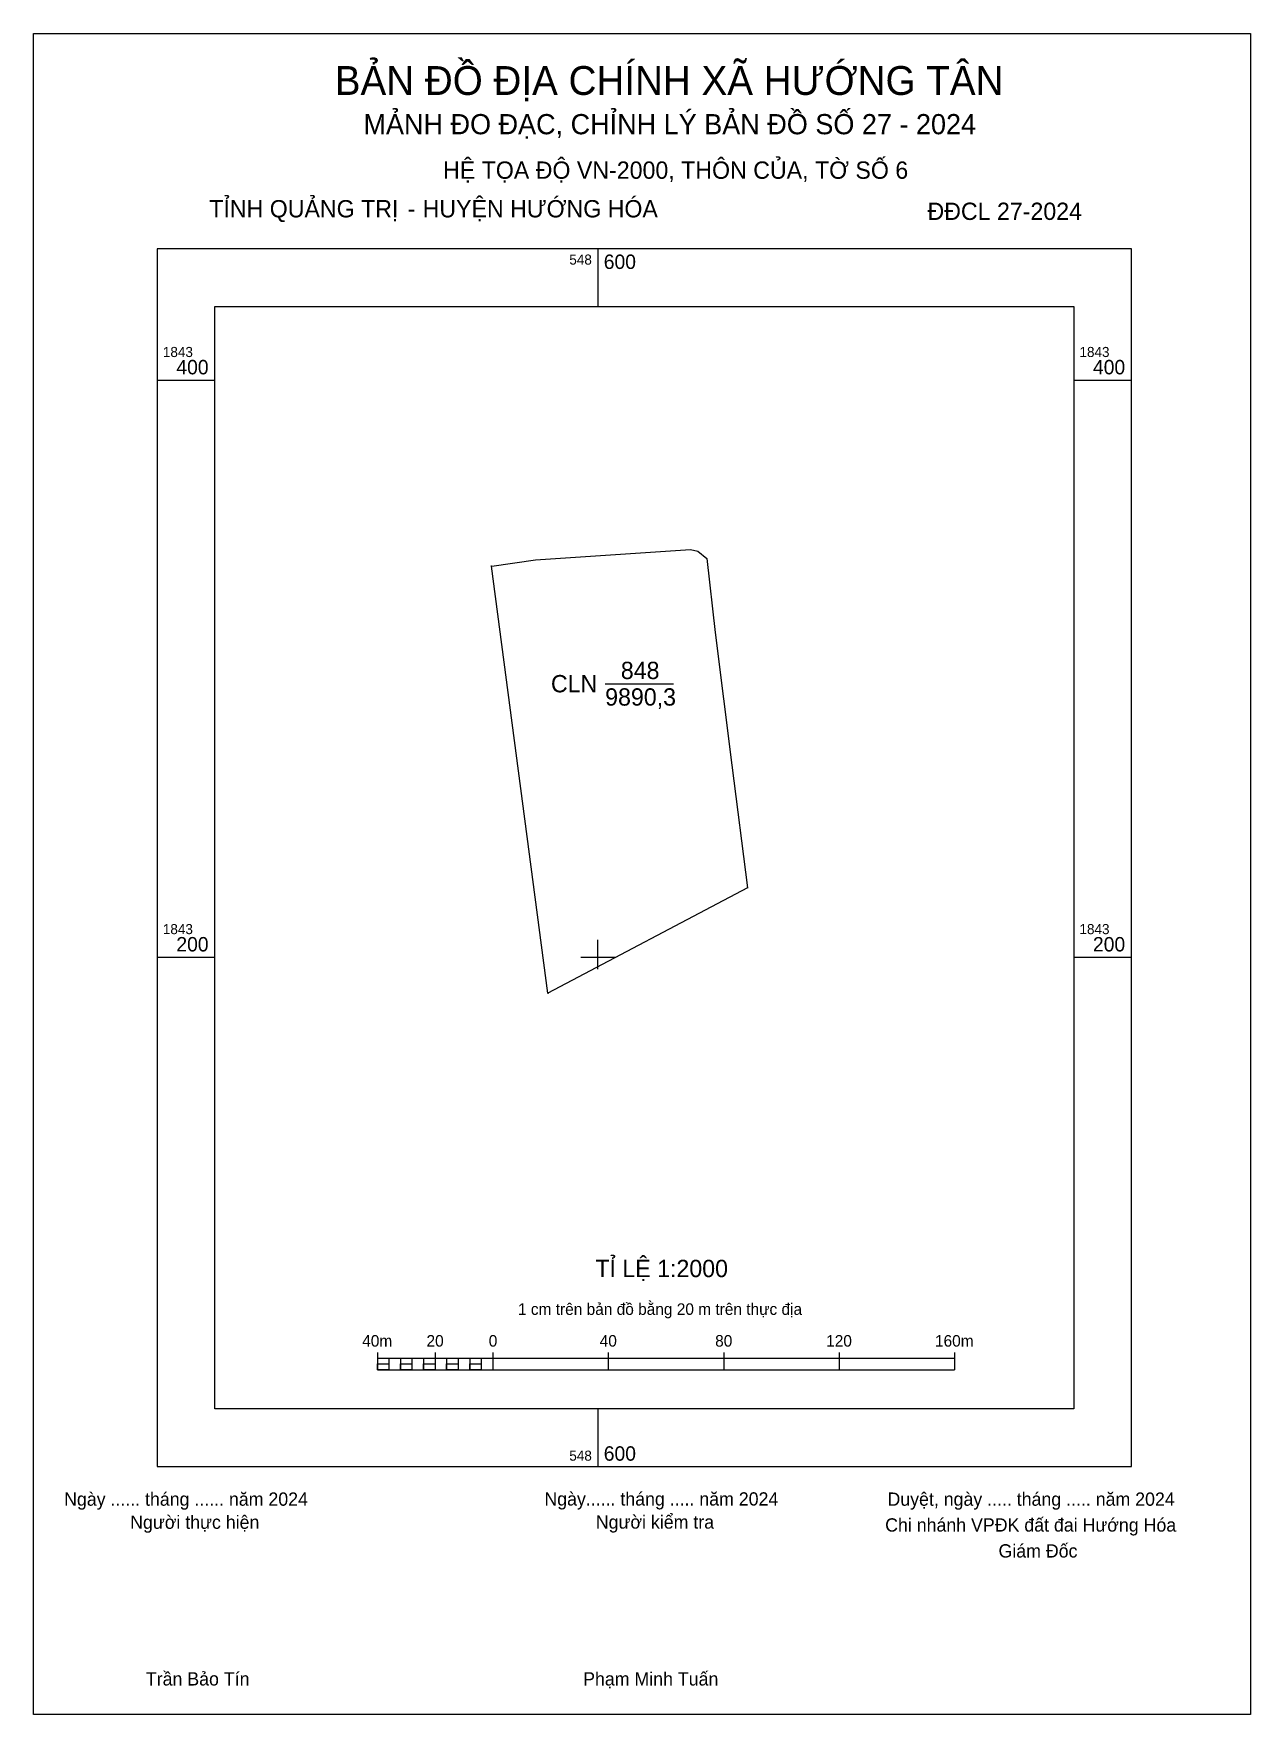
# Model space of a CAD drawing. Extents: x 548404 to 548826, y 1842938 to 1843520.
import ezdxf

# ---------------------------------------------------------------- set-up
doc = ezdxf.new("R2010")
doc.units = 0
for name, color, linetype in [('Level 1', 7, 'Continuous'), ('Level 10', 7, 'Continuous'), ('Level 13', 7, 'Continuous'), ('Level 2', 7, 'Continuous'), ('Level 27', 7, 'Continuous'), ('Level 6', 7, 'Continuous'), ('Level 62', 7, 'Continuous'), ('Level 63', 7, 'Continuous')]:
    doc.layers.add(name, color=color, linetype=linetype)

msp = doc.modelspace()

# ---------------------------------------------------------------- linework, layer by layer
at = {"layer": 'Level 1'}
for p, q in [((548404.49, 1843520.08), (548404.49, 1843520.08)), ((548826.01, 1842937.61), (548826.01, 1842937.61))]:
    msp.add_line(p, q, dxfattribs=at)
at = {"layer": 'Level 10'}
msp.add_lwpolyline([(548582.66, 1843187.53), (548563.06, 1843335.49), (548563.26, 1843335.5), (548578.33, 1843337.67), (548632.01, 1843341.3), (548634.6, 1843340.73), (548637.65, 1843338.21), (548640.65, 1843312.48), (548646.34, 1843266.54), (548651.81, 1843224.09)], close=True, dxfattribs=at)
at = {"layer": 'Level 13'}
msp.add_line((548602.48, 1843294.8), (548626.14, 1843294.8), dxfattribs=at)
at = {"layer": 'Level 2'}
msp.add_lwpolyline([(548404.48, 1843520.08), (548826, 1843520.08), (548826, 1842937.61), (548404.48, 1842937.61)], close=True, dxfattribs=at)
at = {"layer": 'Level 27'}
for p, q in [((548563.06, 1843335.49), (548562.86, 1843335.47)), ((548651.81, 1843224.09), (548651.84, 1843223.89)), ((548582.66, 1843187.53), (548582.46, 1843187.5)), ((548582.66, 1843187.53), (548582.86, 1843187.55))]:
    msp.add_line(p, q, dxfattribs=at)
at = {"layer": 'Level 62'}
msp.add_lwpolyline([(548467.25, 1843425.52), (548764.8, 1843425.52), (548764.8, 1843043.52), (548467.25, 1843043.52)], close=True, dxfattribs=at)
at = {"layer": 'Level 63'}
for p, q in [((548404.48, 1843510.08), (548404.48, 1843520.08)), ((548404.48, 1843520.08), (548414.48, 1843520.08)), ((548404.48, 1843510.08), (548404.48, 1843520.08)), ((548404.48, 1843520.08), (548414.48, 1843520.08)), ((548816, 1843520.08), (548826, 1843520.08)), ((548816, 1843520.08), (548826, 1843520.08)), ((548826, 1843520.08), (548826, 1843510.08)), ((548826, 1843520.08), (548826, 1843510.08)), ((548404.48, 1843510.08), (548404.48, 1843510.08)), ((548404.48, 1843510.08), (548404.48, 1843510.08)), ((548600, 1843445.52), (548600, 1843425.52)), ((548447.25, 1843400), (548467.25, 1843400)), ((548764.8, 1843400), (548784.8, 1843400)), ((548447.25, 1843200), (548467.25, 1843200)), ((548764.8, 1843200), (548784.8, 1843200)), ((548523.56, 1843063.06), (548523.56, 1843057.06)), ((548523.56, 1843061.06), (548723.56, 1843061.06)), ((548527.56, 1843061.06), (548527.56, 1843057.06)), ((548531.56, 1843061.06), (548531.56, 1843057.06)), ((548535.56, 1843061.06), (548535.56, 1843057.06)), ((548539.56, 1843061.06), (548539.56, 1843057.06)), ((548543.56, 1843063.06), (548543.56, 1843057.06)), ((548543.56, 1843061.06), (548543.56, 1843057.06)), ((548547.56, 1843061.06), (548547.56, 1843057.06)), ((548551.56, 1843061.06), (548551.56, 1843057.06)), ((548555.56, 1843061.06), (548555.56, 1843057.06)), ((548559.56, 1843061.06), (548559.56, 1843057.06)), ((548563.56, 1843063.06), (548563.56, 1843057.06)), ((548563.56, 1843061.06), (548563.56, 1843057.06)), ((548603.56, 1843063.06), (548603.56, 1843057.06)), ((548643.56, 1843063.06), (548643.56, 1843057.06)), ((548683.56, 1843063.06), (548683.56, 1843057.06)), ((548723.56, 1843063.06), (548723.56, 1843057.06)), ((548523.56, 1843057.06), (548723.56, 1843057.06)), ((548600, 1843043.52), (548600, 1843023.52)), ((548404.48, 1842937.61), (548404.48, 1842947.61)), ((548404.48, 1842937.61), (548404.48, 1842947.61)), ((548826, 1842947.61), (548826, 1842937.61)), ((548826, 1842947.61), (548826, 1842937.61)), ((548414.48, 1842937.61), (548404.48, 1842937.61)), ((548414.48, 1842937.61), (548404.48, 1842937.61)), ((548826, 1842937.61), (548816, 1842937.61)), ((548826, 1842937.61), (548816, 1842937.61))]:
    msp.add_line(p, q, dxfattribs=at)
for points in [[(548447.25, 1843445.52), (548447.25, 1843023.52), (548784.8, 1843023.52), (548784.8, 1843445.52)], [(548523.56, 1843059.06), (548527.56, 1843059.06), (548527.56, 1843057.06), (548523.56, 1843057.06)], [(548523.56, 1843059.06), (548527.56, 1843059.06), (548527.56, 1843057.06), (548523.56, 1843057.06)], [(548531.56, 1843059.06), (548535.56, 1843059.06), (548535.56, 1843057.06), (548531.56, 1843057.06)], [(548539.56, 1843059.06), (548543.56, 1843059.06), (548543.56, 1843057.06), (548539.56, 1843057.06)], [(548547.56, 1843059.06), (548551.56, 1843059.06), (548551.56, 1843057.06), (548547.56, 1843057.06)], [(548555.56, 1843059.06), (548559.56, 1843059.06), (548559.56, 1843057.06), (548555.56, 1843057.06)]]:
    msp.add_lwpolyline(points, close=True, dxfattribs=at)
for points in [[(548600, 1843195.9), (548600, 1843206)], [(548594, 1843200), (548606, 1843200)]]:
    msp.add_lwpolyline(points, dxfattribs=at)

# ---------------------------------------------------------------- texts
at = {"layer": 'Level 13'}
for s, p in [('848', (548607.92, 1843296.4)), ('CLN', (548583.7, 1843291.8)), ('9890,3', (548602.49, 1843287.2))]:
    msp.add_text(s, height=6, dxfattribs=at).set_placement(p)
at = {"layer": 'Level 6'}
for s, p in [('HỆ TỌA ÐỘ VN-2000, THÔN CỦA, TỜ SỐ 6 ', (548546.33, 1843469.77)), ('TỈ LỆ 1:2000', (548599.09, 1843089.14))]:
    msp.add_text(s, height=6, dxfattribs=at).set_placement(p)
at = {"layer": 'Level 63'}
for s, height, p in [('BẢN ĐỒ ĐỊA CHÍNH XÃ HƯỚNG TÂN', 10, (548508.81, 1843498.83)), ('MẢNH ĐO ĐẠC, CHỈNH LÝ BẢN ĐỒ SỐ 27 - 2024', 7, (548518.75, 1843485.2)), ('TỈNH QUẢNG TRỊ', 6, (548465.33, 1843456.39)), (' HUYỆN HƯỚNG HÓA', 6, (548537.02, 1843456.39)), ('ĐĐCL 27-2024', 6, (548714.15, 1843455.51)), ('-', 6, (548534.07, 1843456.39)), ('548', 3.5, (548590.06, 1843440.02)), ('600', 5, (548602, 1843438.52)), ('1843', 3.5, (548449.25, 1843408)), ('1843', 3.5, (548766.8, 1843408)), ('400', 5, (548453.93, 1843402)), ('400', 5, (548771.48, 1843402)), ('1843', 3.5, (548449.25, 1843208)), ('1843', 3.5, (548766.8, 1843208)), ('200', 5, (548453.93, 1843202)), ('200', 5, (548771.48, 1843202)), ('1 cm trên bản đồ bằng 20 m trên thực địa', 4, (548572.28, 1843076.06)), ('40m', 4, (548518.31, 1843065.06)), ('20', 4, (548540.59, 1843065.06)), ('0', 4, (548562.15, 1843065.06)), ('40', 4, (548600.59, 1843065.06)), ('80', 4, (548640.59, 1843065.06)), ('120', 4, (548679.04, 1843065.06)), ('160m', 4, (548716.75, 1843065.06)), ('600', 5, (548602, 1843025.52)), ('548', 3.5, (548590.06, 1843025.52)), ('Ngày ...... tháng ...... năm 2024', 4.6, (548415.05, 1843009.92)), ('Ngày...... tháng ..... năm 2024', 4.6, (548581.43, 1843009.98)), ('Duyệt, ngày ..... tháng ..... năm 2024', 4.6, (548700.29, 1843009.91)), ('Người kiểm tra', 4.6, (548599.25, 1843001.98)), ('Người thực hiện', 4.6, (548437.93, 1843001.92)), ('Chi nhánh VPĐK đất đai Hướng Hóa', 4.6, (548699.49, 1843000.96)), ('Giám Đốc', 4.6, (548738.76, 1842991.97)), ('Trần Bảo Tín', 4.6, (548443.37, 1842947.62)), ('Phạm Minh Tuấn', 4.6, (548594.86, 1842947.62))]:
    msp.add_text(s, height=height, dxfattribs=at).set_placement(p)

doc.saveas('drawing.dxf')
